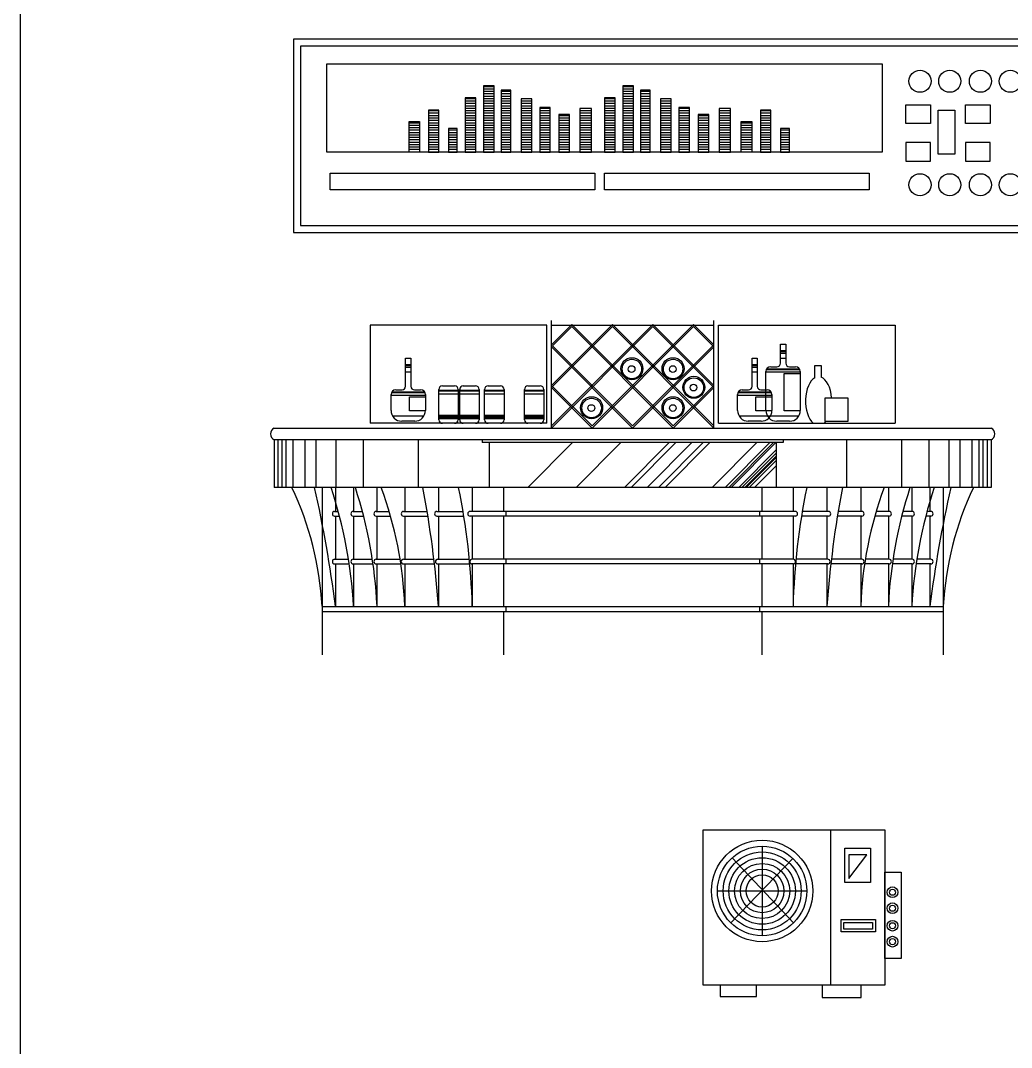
# Model space of a CAD drawing. Header units: millimetres. Extents: x 1474 to 2240, y 2278 to 2630.
# Drawn here: x 2222.581 to 2224.655, y 2605.426 to 2607.575 of the extents above; entities that cross this region are included whole.
import ezdxf

# ---------------------------------------------------------------- set-up
doc = ezdxf.new("R2010")
doc.units = ezdxf.units.MM
for name, color, linetype in [('Layer3', 44, 'Continuous'), ('XS', 1, 'Continuous'), ('XSX', 5, 'Continuous'), ('复线', 6, 'Continuous'), ('家', 40, 'Continuous'), ('尺寸', 5, 'Continuous'), ('辅助线', 1, 'Continuous')]:
    doc.layers.add(name, color=color, linetype=linetype)

# ---------------------------------------------------------------- blocks, each defined once
blk = doc.blocks.new('A$C60EF168D')
at = {"layer": '复线'}
for p, q in [((569.66, 118.74), (592.48, 118.74)), ((569.66, 101.64), (569.66, 118.74)), ((592.48, 118.74), (592.48, 101.64)), ((625.08, 118.74), (647.9, 118.74)), ((625.08, 101.64), (625.08, 118.74)), ((647.9, 118.74), (647.9, 101.64)), ((684.57, 118.74), (707.39, 118.74)), ((684.57, 101.64), (684.57, 118.74)), ((707.39, 118.74), (707.39, 101.64)), ((751.39, 118.74), (774.21, 118.74)), ((751.39, 101.64), (751.39, 118.74)), ((774.21, 118.74), (774.21, 101.64)), ((803.55, 118.74), (826.37, 118.74)), ((803.55, 101.64), (803.55, 118.74)), ((826.37, 118.74), (826.37, 101.64)), ((599.82, 113.85), (615.3, 113.85)), ((599.82, 73.13), (599.82, 113.85)), ((615.3, 113.85), (615.3, 73.13)), ((781.55, 113.85), (797.03, 113.85)), ((781.55, 73.13), (781.55, 113.85)), ((797.03, 113.85), (797.03, 73.13)), ((592.48, 101.64), (569.66, 101.64)), ((647.9, 101.64), (625.08, 101.64)), ((707.39, 101.64), (684.57, 101.64)), ((774.21, 101.64), (751.39, 101.64)), ((826.37, 101.64), (803.55, 101.64)), ((592.48, 83.72), (569.66, 83.72)), ((569.66, 83.72), (569.66, 66.61)), ((592.48, 66.61), (592.48, 83.72)), ((647.9, 83.72), (625.08, 83.72)), ((625.08, 83.72), (625.08, 66.61)), ((647.9, 66.61), (647.9, 83.72)), ((707.39, 83.72), (684.57, 83.72)), ((684.57, 83.72), (684.57, 66.61)), ((707.39, 66.61), (707.39, 83.72)), ((774.21, 83.72), (751.39, 83.72)), ((751.39, 83.72), (751.39, 66.61)), ((774.21, 66.61), (774.21, 83.72)), ((826.37, 83.72), (803.55, 83.72)), ((803.55, 83.72), (803.55, 66.61)), ((826.37, 66.61), (826.37, 83.72)), ((615.3, 73.13), (599.82, 73.13)), ((797.03, 73.13), (781.55, 73.13)), ((569.66, 66.61), (592.48, 66.61)), ((625.08, 66.61), (647.9, 66.61)), ((684.57, 66.61), (707.39, 66.61)), ((751.39, 66.61), (774.21, 66.61)), ((803.55, 66.61), (826.37, 66.61)), ((34.25, 55.21), (280.36, 55.21)), ((34.25, 39.73), (34.25, 55.21)), ((280.36, 55.21), (280.36, 39.73)), ((289.32, 55.21), (535.44, 55.21)), ((289.32, 39.73), (289.32, 55.21)), ((535.44, 55.21), (535.44, 39.73)), ((280.36, 39.73), (34.25, 39.73)), ((535.44, 39.73), (289.32, 39.73))]:
    blk.add_line(p, q, dxfattribs=at)
for centre in [(582.79, 140.85), (610.5, 140.85), (639.02, 140.85), (666.73, 140.85), (695.25, 140.85), (725.4, 140.85), (754.74, 140.85), (784.08, 140.85), (811.79, 140.85), (582.79, 44.51), (610.5, 44.51), (639.02, 44.51), (666.73, 44.51), (695.25, 44.51), (725.4, 44.51), (754.74, 44.51), (784.08, 44.51), (811.79, 44.51)]:
    blk.add_circle(centre, 10.28, dxfattribs=at)
at = {"layer": '尺寸'}
for p, q in [((850, 180), (0, 180)), ((0, 180), (0, 0)), ((843.5, 173.5), (6.5, 173.5)), ((6.5, 173.5), (6.5, 6.5)), ((843.5, 6.5), (843.5, 173.5)), ((850, 0), (850, 180)), ((30.99, 157.02), (547.66, 157.02)), ((30.99, 74.76), (30.99, 157.02)), ((547.66, 157.02), (547.66, 74.76)), ((186.64, 136.66), (176.86, 136.66)), ((176.86, 136.66), (176.86, 74.76)), ((186.64, 74.76), (186.64, 136.66)), ((316.22, 136.66), (306.44, 136.66)), ((306.44, 136.66), (306.44, 74.76)), ((316.22, 74.76), (316.22, 136.66)), ((169.53, 125.26), (159.75, 125.26)), ((159.75, 125.26), (159.75, 74.76)), ((169.53, 74.76), (169.53, 125.26)), ((202.12, 132.59), (193.16, 132.59)), ((193.16, 132.59), (193.16, 74.76)), ((202.12, 74.76), (202.12, 132.59)), ((221.68, 124.44), (211.9, 124.44)), ((211.9, 124.44), (211.9, 74.76)), ((221.68, 74.76), (221.68, 124.44)), ((299.1, 125.26), (289.32, 125.26)), ((289.32, 125.26), (289.32, 74.76)), ((299.1, 74.76), (299.1, 125.26)), ((331.7, 132.59), (322.74, 132.59)), ((322.74, 132.59), (322.74, 74.76)), ((331.7, 74.76), (331.7, 132.59)), ((351.26, 124.44), (341.48, 124.44)), ((341.48, 124.44), (341.48, 74.76)), ((351.26, 74.76), (351.26, 124.44)), ((238.8, 116.3), (229.02, 116.3)), ((229.02, 116.3), (229.02, 74.76)), ((238.8, 74.76), (238.8, 116.3)), ((277.1, 115.48), (266.5, 115.48)), ((266.5, 115.48), (266.5, 74.76)), ((277.1, 74.76), (277.1, 115.48)), ((368.37, 116.3), (358.59, 116.3)), ((358.59, 116.3), (358.59, 74.76)), ((368.37, 74.76), (368.37, 116.3)), ((406.67, 115.48), (396.08, 115.48)), ((396.08, 115.48), (396.08, 74.76)), ((406.67, 74.76), (406.67, 115.48)), ((135.3, 113.85), (125.52, 113.85)), ((125.52, 113.85), (125.52, 74.76)), ((135.3, 74.76), (135.3, 113.85)), ((256.72, 109.78), (246.95, 109.78)), ((246.95, 109.78), (246.95, 74.76)), ((256.72, 74.76), (256.72, 109.78)), ((386.3, 109.78), (376.52, 109.78)), ((376.52, 109.78), (376.52, 74.76)), ((386.3, 74.76), (386.3, 109.78)), ((444.16, 113.85), (434.38, 113.85)), ((434.38, 113.85), (434.38, 74.76)), ((444.16, 74.76), (444.16, 113.85)), ((107.59, 74.76), (107.59, 103.26)), ((107.59, 103.26), (117.37, 103.26)), ((117.37, 103.26), (117.37, 74.76)), ((152.41, 96.75), (144.26, 96.75)), ((144.26, 96.75), (144.26, 74.76)), ((152.41, 74.76), (152.41, 96.75)), ((416.45, 74.76), (416.45, 103.26)), ((416.45, 103.26), (426.23, 103.26)), ((426.23, 103.26), (426.23, 74.76)), ((461.28, 96.75), (453.13, 96.75)), ((453.13, 96.75), (453.13, 74.76)), ((461.28, 74.76), (461.28, 96.75)), ((547.66, 74.76), (30.99, 74.76)), ((117.37, 74.76), (107.59, 74.76)), ((125.52, 74.76), (135.3, 74.76)), ((144.26, 74.76), (152.41, 74.76)), ((159.75, 74.76), (169.53, 74.76)), ((176.86, 74.76), (186.64, 74.76)), ((193.16, 74.76), (202.12, 74.76)), ((211.9, 74.76), (221.68, 74.76)), ((229.02, 74.76), (238.8, 74.76)), ((246.95, 74.76), (256.72, 74.76)), ((266.5, 74.76), (277.1, 74.76)), ((289.32, 74.76), (299.1, 74.76)), ((306.44, 74.76), (316.22, 74.76)), ((322.74, 74.76), (331.7, 74.76)), ((341.48, 74.76), (351.26, 74.76)), ((358.59, 74.76), (368.37, 74.76)), ((376.52, 74.76), (386.3, 74.76)), ((396.08, 74.76), (406.67, 74.76)), ((426.23, 74.76), (416.45, 74.76)), ((434.38, 74.76), (444.16, 74.76)), ((453.13, 74.76), (461.28, 74.76)), ((0, 0), (850, 0)), ((6.5, 6.5), (843.5, 6.5))]:
    blk.add_line(p, q, dxfattribs=at)
at = {"layer": '辅助线'}
for p, q in [((176.86, 136.03), (186.64, 136.03)), ((176.86, 133.78), (186.64, 133.78)), ((306.44, 136.03), (316.22, 136.03)), ((306.44, 133.78), (316.22, 133.78)), ((159.75, 124.78), (169.53, 124.78)), ((176.86, 131.53), (186.64, 131.53)), ((176.86, 129.28), (186.64, 129.28)), ((176.86, 127.03), (186.64, 127.03)), ((176.86, 124.78), (186.64, 124.78)), ((193.16, 131.53), (202.12, 131.53)), ((193.16, 129.28), (202.12, 129.28)), ((193.16, 127.03), (202.12, 127.03)), ((193.16, 124.78), (202.12, 124.78)), ((289.32, 124.78), (299.1, 124.78)), ((306.44, 131.53), (316.22, 131.53)), ((306.44, 129.28), (316.22, 129.28)), ((306.44, 127.03), (316.22, 127.03)), ((306.44, 124.78), (316.22, 124.78)), ((322.74, 131.53), (331.7, 131.53)), ((322.74, 129.28), (331.7, 129.28)), ((322.74, 127.03), (331.7, 127.03)), ((322.74, 124.78), (331.7, 124.78)), ((159.75, 122.53), (169.53, 122.53)), ((159.75, 120.28), (169.53, 120.28)), ((159.75, 118.03), (169.53, 118.03)), ((159.75, 115.78), (169.53, 115.78)), ((176.86, 122.53), (186.64, 122.53)), ((176.86, 120.28), (186.64, 120.28)), ((176.86, 118.03), (186.64, 118.03)), ((176.86, 115.78), (186.64, 115.78)), ((193.16, 122.53), (202.12, 122.53)), ((193.16, 120.28), (202.12, 120.28)), ((193.16, 118.03), (202.12, 118.03)), ((193.16, 115.78), (202.12, 115.78)), ((211.9, 122.53), (221.68, 122.53)), ((211.9, 120.28), (221.68, 120.28)), ((211.9, 118.03), (221.68, 118.03)), ((211.9, 115.78), (221.68, 115.78)), ((229.02, 115.78), (238.8, 115.78)), ((289.32, 122.53), (299.1, 122.53)), ((289.32, 120.28), (299.1, 120.28)), ((289.32, 118.03), (299.1, 118.03)), ((289.32, 115.78), (299.1, 115.78)), ((306.44, 122.53), (316.22, 122.53)), ((306.44, 120.28), (316.22, 120.28)), ((306.44, 118.03), (316.22, 118.03)), ((306.44, 115.78), (316.22, 115.78)), ((322.74, 122.53), (331.7, 122.53)), ((322.74, 120.28), (331.7, 120.28)), ((322.74, 118.03), (331.7, 118.03)), ((322.74, 115.78), (331.7, 115.78)), ((341.48, 122.53), (351.26, 122.53)), ((341.48, 120.28), (351.26, 120.28)), ((341.48, 118.03), (351.26, 118.03)), ((341.48, 115.78), (351.26, 115.78)), ((358.59, 115.78), (368.37, 115.78)), ((125.52, 113.53), (135.3, 113.53)), ((125.52, 111.28), (135.3, 111.28)), ((125.52, 109.03), (135.3, 109.03)), ((125.52, 106.78), (135.3, 106.78)), ((159.75, 113.53), (169.53, 113.53)), ((159.75, 111.28), (169.53, 111.28)), ((159.75, 109.03), (169.53, 109.03)), ((159.75, 106.78), (169.53, 106.78)), ((176.86, 113.53), (186.64, 113.53)), ((176.86, 111.28), (186.64, 111.28)), ((176.86, 109.03), (186.64, 109.03)), ((176.86, 106.78), (186.64, 106.78)), ((193.16, 113.53), (202.12, 113.53)), ((193.16, 111.28), (202.12, 111.28)), ((193.16, 109.03), (202.12, 109.03)), ((193.16, 106.78), (202.12, 106.78)), ((211.9, 113.53), (221.68, 113.53)), ((211.9, 111.28), (221.68, 111.28)), ((211.9, 109.03), (221.68, 109.03)), ((211.9, 106.78), (221.68, 106.78)), ((229.02, 113.53), (238.8, 113.53)), ((229.02, 111.28), (238.8, 111.28)), ((229.02, 109.03), (238.8, 109.03)), ((229.02, 106.78), (238.8, 106.78)), ((246.95, 109.03), (256.72, 109.03)), ((246.95, 106.78), (256.72, 106.78)), ((266.5, 113.53), (277.1, 113.53)), ((266.5, 111.28), (277.1, 111.28)), ((266.5, 109.03), (277.1, 109.03)), ((266.5, 106.78), (277.1, 106.78)), ((289.32, 113.53), (299.1, 113.53)), ((289.32, 111.28), (299.1, 111.28)), ((289.32, 109.03), (299.1, 109.03)), ((289.32, 106.78), (299.1, 106.78)), ((306.44, 113.53), (316.22, 113.53)), ((306.44, 111.28), (316.22, 111.28)), ((306.44, 109.03), (316.22, 109.03)), ((306.44, 106.78), (316.22, 106.78)), ((322.74, 113.53), (331.7, 113.53)), ((322.74, 111.28), (331.7, 111.28)), ((322.74, 109.03), (331.7, 109.03)), ((322.74, 106.78), (331.7, 106.78)), ((341.48, 113.53), (351.26, 113.53)), ((341.48, 111.28), (351.26, 111.28)), ((341.48, 109.03), (351.26, 109.03)), ((341.48, 106.78), (351.26, 106.78)), ((358.59, 113.53), (368.37, 113.53)), ((358.59, 111.28), (368.37, 111.28)), ((358.59, 109.03), (368.37, 109.03)), ((358.59, 106.78), (368.37, 106.78)), ((376.52, 109.03), (386.3, 109.03)), ((376.52, 106.78), (386.3, 106.78)), ((396.08, 113.53), (406.67, 113.53)), ((396.08, 111.28), (406.67, 111.28)), ((396.08, 109.03), (406.67, 109.03)), ((396.08, 106.78), (406.67, 106.78)), ((434.38, 113.53), (444.16, 113.53)), ((434.38, 111.28), (444.16, 111.28)), ((434.38, 109.03), (444.16, 109.03)), ((434.38, 106.78), (444.16, 106.78)), ((107.59, 102.28), (117.37, 102.28)), ((107.59, 100.03), (117.37, 100.03)), ((107.59, 97.78), (117.37, 97.78)), ((107.59, 95.53), (117.37, 95.53)), ((125.52, 104.53), (135.3, 104.53)), ((125.52, 102.28), (135.3, 102.28)), ((125.52, 100.03), (135.3, 100.03)), ((125.52, 97.78), (135.3, 97.78)), ((125.52, 95.53), (135.3, 95.53)), ((144.26, 95.53), (152.41, 95.53)), ((159.75, 104.53), (169.53, 104.53)), ((159.75, 102.28), (169.53, 102.28)), ((159.75, 100.03), (169.53, 100.03)), ((159.75, 97.78), (169.53, 97.78)), ((159.75, 95.53), (169.53, 95.53)), ((176.86, 104.53), (186.64, 104.53)), ((176.86, 102.28), (186.64, 102.28)), ((176.86, 100.03), (186.64, 100.03)), ((176.86, 97.78), (186.64, 97.78)), ((176.86, 95.53), (186.64, 95.53)), ((193.16, 104.53), (202.12, 104.53)), ((193.16, 102.28), (202.12, 102.28)), ((193.16, 100.03), (202.12, 100.03)), ((193.16, 97.78), (202.12, 97.78)), ((193.16, 95.53), (202.12, 95.53)), ((211.9, 104.53), (221.68, 104.53)), ((211.9, 102.28), (221.68, 102.28)), ((211.9, 100.03), (221.68, 100.03)), ((211.9, 97.78), (221.68, 97.78)), ((211.9, 95.53), (221.68, 95.53)), ((229.02, 104.53), (238.8, 104.53)), ((229.02, 102.28), (238.8, 102.28)), ((229.02, 100.03), (238.8, 100.03)), ((229.02, 97.78), (238.8, 97.78)), ((229.02, 95.53), (238.8, 95.53)), ((246.95, 104.53), (256.72, 104.53)), ((246.95, 102.28), (256.72, 102.28)), ((246.95, 100.03), (256.72, 100.03)), ((246.95, 97.78), (256.72, 97.78)), ((246.95, 95.53), (256.72, 95.53)), ((266.5, 104.53), (277.1, 104.53)), ((266.5, 102.28), (277.1, 102.28)), ((266.5, 100.03), (277.1, 100.03)), ((266.5, 97.78), (277.1, 97.78)), ((266.5, 95.53), (277.1, 95.53)), ((289.32, 104.53), (299.1, 104.53)), ((289.32, 102.28), (299.1, 102.28)), ((289.32, 100.03), (299.1, 100.03)), ((289.32, 97.78), (299.1, 97.78)), ((289.32, 95.53), (299.1, 95.53)), ((306.44, 104.53), (316.22, 104.53)), ((306.44, 102.28), (316.22, 102.28)), ((306.44, 100.03), (316.22, 100.03)), ((306.44, 97.78), (316.22, 97.78)), ((306.44, 95.53), (316.22, 95.53)), ((322.74, 104.53), (331.7, 104.53)), ((322.74, 102.28), (331.7, 102.28)), ((322.74, 100.03), (331.7, 100.03)), ((322.74, 97.78), (331.7, 97.78)), ((322.74, 95.53), (331.7, 95.53)), ((341.48, 104.53), (351.26, 104.53)), ((341.48, 102.28), (351.26, 102.28)), ((341.48, 100.03), (351.26, 100.03)), ((341.48, 97.78), (351.26, 97.78)), ((341.48, 95.53), (351.26, 95.53)), ((358.59, 104.53), (368.37, 104.53)), ((358.59, 102.28), (368.37, 102.28)), ((358.59, 100.03), (368.37, 100.03)), ((358.59, 97.78), (368.37, 97.78)), ((358.59, 95.53), (368.37, 95.53)), ((376.52, 104.53), (386.3, 104.53)), ((376.52, 102.28), (386.3, 102.28)), ((376.52, 100.03), (386.3, 100.03)), ((376.52, 97.78), (386.3, 97.78)), ((376.52, 95.53), (386.3, 95.53)), ((396.08, 104.53), (406.67, 104.53)), ((396.08, 102.28), (406.67, 102.28)), ((396.08, 100.03), (406.67, 100.03)), ((396.08, 97.78), (406.67, 97.78)), ((396.08, 95.53), (406.67, 95.53)), ((416.45, 102.28), (426.23, 102.28)), ((416.45, 100.03), (426.23, 100.03)), ((416.45, 97.78), (426.23, 97.78)), ((416.45, 95.53), (426.23, 95.53)), ((434.38, 104.53), (444.16, 104.53)), ((434.38, 102.28), (444.16, 102.28)), ((434.38, 100.03), (444.16, 100.03)), ((434.38, 97.78), (444.16, 97.78)), ((434.38, 95.53), (444.16, 95.53)), ((453.13, 95.53), (461.28, 95.53)), ((107.59, 93.28), (117.37, 93.28)), ((107.59, 91.03), (117.37, 91.03)), ((107.59, 88.78), (117.37, 88.78)), ((107.59, 86.53), (117.37, 86.53)), ((125.52, 93.28), (135.3, 93.28)), ((125.52, 91.03), (135.3, 91.03)), ((125.52, 88.78), (135.3, 88.78)), ((125.52, 86.53), (135.3, 86.53)), ((144.26, 93.28), (152.41, 93.28)), ((144.26, 91.03), (152.41, 91.03)), ((144.26, 88.78), (152.41, 88.78)), ((144.26, 86.53), (152.41, 86.53)), ((159.75, 93.28), (169.53, 93.28)), ((159.75, 91.03), (169.53, 91.03)), ((159.75, 88.78), (169.53, 88.78)), ((159.75, 86.53), (169.53, 86.53)), ((176.86, 93.28), (186.64, 93.28)), ((176.86, 91.03), (186.64, 91.03)), ((176.86, 88.78), (186.64, 88.78)), ((176.86, 86.53), (186.64, 86.53)), ((193.16, 93.28), (202.12, 93.28)), ((193.16, 91.03), (202.12, 91.03)), ((193.16, 88.78), (202.12, 88.78)), ((193.16, 86.53), (202.12, 86.53)), ((211.9, 93.28), (221.68, 93.28)), ((211.9, 91.03), (221.68, 91.03)), ((211.9, 88.78), (221.68, 88.78)), ((211.9, 86.53), (221.68, 86.53)), ((229.02, 93.28), (238.8, 93.28)), ((229.02, 91.03), (238.8, 91.03)), ((229.02, 88.78), (238.8, 88.78)), ((229.02, 86.53), (238.8, 86.53)), ((246.95, 93.28), (256.72, 93.28)), ((246.95, 91.03), (256.72, 91.03)), ((246.95, 88.78), (256.72, 88.78)), ((246.95, 86.53), (256.72, 86.53)), ((266.5, 93.28), (277.1, 93.28)), ((266.5, 91.03), (277.1, 91.03)), ((266.5, 88.78), (277.1, 88.78)), ((266.5, 86.53), (277.1, 86.53)), ((289.32, 93.28), (299.1, 93.28)), ((289.32, 91.03), (299.1, 91.03)), ((289.32, 88.78), (299.1, 88.78)), ((289.32, 86.53), (299.1, 86.53)), ((306.44, 93.28), (316.22, 93.28)), ((306.44, 91.03), (316.22, 91.03)), ((306.44, 88.78), (316.22, 88.78)), ((306.44, 86.53), (316.22, 86.53)), ((322.74, 93.28), (331.7, 93.28)), ((322.74, 91.03), (331.7, 91.03)), ((322.74, 88.78), (331.7, 88.78)), ((322.74, 86.53), (331.7, 86.53)), ((341.48, 93.28), (351.26, 93.28)), ((341.48, 91.03), (351.26, 91.03)), ((341.48, 88.78), (351.26, 88.78)), ((341.48, 86.53), (351.26, 86.53)), ((358.59, 93.28), (368.37, 93.28)), ((358.59, 91.03), (368.37, 91.03)), ((358.59, 88.78), (368.37, 88.78)), ((358.59, 86.53), (368.37, 86.53)), ((376.52, 93.28), (386.3, 93.28)), ((376.52, 91.03), (386.3, 91.03)), ((376.52, 88.78), (386.3, 88.78)), ((376.52, 86.53), (386.3, 86.53)), ((396.08, 93.28), (406.67, 93.28)), ((396.08, 91.03), (406.67, 91.03)), ((396.08, 88.78), (406.67, 88.78)), ((396.08, 86.53), (406.67, 86.53)), ((416.45, 93.28), (426.23, 93.28)), ((416.45, 91.03), (426.23, 91.03)), ((416.45, 88.78), (426.23, 88.78)), ((416.45, 86.53), (426.23, 86.53)), ((434.38, 93.28), (444.16, 93.28)), ((434.38, 91.03), (444.16, 91.03)), ((434.38, 88.78), (444.16, 88.78)), ((434.38, 86.53), (444.16, 86.53)), ((453.13, 93.28), (461.28, 93.28)), ((453.13, 91.03), (461.28, 91.03)), ((453.13, 88.78), (461.28, 88.78)), ((453.13, 86.53), (461.28, 86.53)), ((107.59, 84.28), (117.37, 84.28)), ((107.59, 82.03), (117.37, 82.03)), ((107.59, 79.78), (117.37, 79.78)), ((107.59, 77.53), (117.37, 77.53)), ((125.52, 84.28), (135.3, 84.28)), ((125.52, 82.03), (135.3, 82.03)), ((125.52, 79.78), (135.3, 79.78)), ((125.52, 77.53), (135.3, 77.53)), ((144.26, 84.28), (152.41, 84.28)), ((144.26, 82.03), (152.41, 82.03)), ((144.26, 79.78), (152.41, 79.78)), ((144.26, 77.53), (152.41, 77.53)), ((159.75, 84.28), (169.53, 84.28)), ((159.75, 82.03), (169.53, 82.03)), ((159.75, 79.78), (169.53, 79.78)), ((159.75, 77.53), (169.53, 77.53)), ((176.86, 84.28), (186.64, 84.28)), ((176.86, 82.03), (186.64, 82.03)), ((176.86, 79.78), (186.64, 79.78)), ((176.86, 77.53), (186.64, 77.53)), ((193.16, 84.28), (202.12, 84.28)), ((193.16, 82.03), (202.12, 82.03)), ((193.16, 79.78), (202.12, 79.78)), ((193.16, 77.53), (202.12, 77.53)), ((211.9, 84.28), (221.68, 84.28)), ((211.9, 82.03), (221.68, 82.03)), ((211.9, 79.78), (221.68, 79.78)), ((211.9, 77.53), (221.68, 77.53)), ((229.02, 84.28), (238.8, 84.28)), ((229.02, 82.03), (238.8, 82.03)), ((229.02, 79.78), (238.8, 79.78)), ((229.02, 77.53), (238.8, 77.53)), ((246.95, 84.28), (256.72, 84.28)), ((246.95, 82.03), (256.72, 82.03)), ((246.95, 79.78), (256.72, 79.78)), ((246.95, 77.53), (256.72, 77.53)), ((266.5, 84.28), (277.1, 84.28)), ((266.5, 82.03), (277.1, 82.03)), ((266.5, 79.78), (277.1, 79.78)), ((266.5, 77.53), (277.1, 77.53)), ((289.32, 84.28), (299.1, 84.28)), ((289.32, 82.03), (299.1, 82.03)), ((289.32, 79.78), (299.1, 79.78)), ((289.32, 77.53), (299.1, 77.53)), ((306.44, 84.28), (316.22, 84.28)), ((306.44, 82.03), (316.22, 82.03)), ((306.44, 79.78), (316.22, 79.78)), ((306.44, 77.53), (316.22, 77.53)), ((322.74, 84.28), (331.7, 84.28)), ((322.74, 82.03), (331.7, 82.03)), ((322.74, 79.78), (331.7, 79.78)), ((322.74, 77.53), (331.7, 77.53)), ((341.48, 84.28), (351.26, 84.28)), ((341.48, 82.03), (351.26, 82.03)), ((341.48, 79.78), (351.26, 79.78)), ((341.48, 77.53), (351.26, 77.53)), ((358.59, 84.28), (368.37, 84.28)), ((358.59, 82.03), (368.37, 82.03)), ((358.59, 79.78), (368.37, 79.78)), ((358.59, 77.53), (368.37, 77.53)), ((376.52, 84.28), (386.3, 84.28)), ((376.52, 82.03), (386.3, 82.03)), ((376.52, 79.78), (386.3, 79.78)), ((376.52, 77.53), (386.3, 77.53)), ((396.08, 84.28), (406.67, 84.28)), ((396.08, 82.03), (406.67, 82.03)), ((396.08, 79.78), (406.67, 79.78)), ((396.08, 77.53), (406.67, 77.53)), ((416.45, 84.28), (426.23, 84.28)), ((416.45, 82.03), (426.23, 82.03)), ((416.45, 79.78), (426.23, 79.78)), ((416.45, 77.53), (426.23, 77.53)), ((434.38, 84.28), (444.16, 84.28)), ((434.38, 82.03), (444.16, 82.03)), ((434.38, 79.78), (444.16, 79.78)), ((434.38, 77.53), (444.16, 77.53)), ((453.13, 84.28), (461.28, 84.28)), ((453.13, 82.03), (461.28, 82.03)), ((453.13, 79.78), (461.28, 79.78)), ((453.13, 77.53), (461.28, 77.53)), ((107.59, 75.28), (117.37, 75.28)), ((125.52, 75.28), (135.3, 75.28)), ((144.26, 75.28), (152.41, 75.28)), ((159.75, 75.28), (169.53, 75.28)), ((176.86, 75.28), (186.64, 75.28)), ((193.16, 75.28), (202.12, 75.28)), ((211.9, 75.28), (221.68, 75.28)), ((229.02, 75.28), (238.8, 75.28)), ((246.95, 75.28), (256.72, 75.28)), ((266.5, 75.28), (277.1, 75.28)), ((289.32, 75.28), (299.1, 75.28)), ((306.44, 75.28), (316.22, 75.28)), ((322.74, 75.28), (331.7, 75.28)), ((341.48, 75.28), (351.26, 75.28)), ((358.59, 75.28), (368.37, 75.28)), ((376.52, 75.28), (386.3, 75.28)), ((396.08, 75.28), (406.67, 75.28)), ((416.45, 75.28), (426.23, 75.28)), ((434.38, 75.28), (444.16, 75.28)), ((453.13, 75.28), (461.28, 75.28))]:
    blk.add_line(p, q, dxfattribs=at)

msp = doc.modelspace()

# ---------------------------------------------------------------- linework, layer by layer
msp.add_lwpolyline([(2222.5811, 2616.4813), (2239.7813, 2616.4813), (2239.7813, 2601.8434), (2222.5811, 2601.8434)], close=True)
at = {"layer": 'Layer3'}
for p, q in [((2224.6122, 2606.6979), (2223.1122, 2606.6979)), ((2223.5472, 2606.6979), (2223.5472, 2606.6919)), ((2224.1772, 2606.6919), (2223.5472, 2606.6919)), ((2224.1772, 2606.6979), (2224.1772, 2606.6919)), ((2223.2122, 2606.5979), (2223.2122, 2606.3495)), ((2223.2402, 2606.5979), (2223.2402, 2606.5479)), ((2223.2781, 2606.5979), (2223.2781, 2606.5479)), ((2223.3271, 2606.5979), (2223.3271, 2606.5479)), ((2223.3851, 2606.5979), (2223.3851, 2606.5479)), ((2223.4556, 2606.5979), (2223.4556, 2606.5479)), ((2223.5265, 2606.5979), (2223.5265, 2606.5479)), ((2224.1979, 2606.5979), (2224.1979, 2606.5479)), ((2224.2689, 2606.5979), (2224.2689, 2606.5479)), ((2224.3394, 2606.5979), (2224.3394, 2606.5479)), ((2224.3974, 2606.5979), (2224.3974, 2606.5479)), ((2224.4463, 2606.5979), (2224.4463, 2606.5479)), ((2224.4843, 2606.5979), (2224.4843, 2606.5479)), ((2224.5122, 2606.5979), (2224.5122, 2606.3495)), ((2223.2402, 2606.5379), (2223.2402, 2606.4479)), ((2223.2781, 2606.5379), (2223.2781, 2606.4479)), ((2223.3271, 2606.5379), (2223.3271, 2606.4479)), ((2223.3851, 2606.5379), (2223.3851, 2606.4479)), ((2223.4556, 2606.5379), (2223.4556, 2606.4479)), ((2223.5265, 2606.5379), (2223.5265, 2606.4479)), ((2224.1979, 2606.5379), (2224.1979, 2606.4479)), ((2224.2689, 2606.5379), (2224.2689, 2606.4479)), ((2224.3394, 2606.5379), (2224.3394, 2606.4479)), ((2224.3974, 2606.5379), (2224.3974, 2606.4479)), ((2224.4463, 2606.5379), (2224.4463, 2606.4479)), ((2224.4843, 2606.5379), (2224.4843, 2606.4479)), ((2223.2402, 2606.4379), (2223.2402, 2606.3495)), ((2223.2781, 2606.4379), (2223.2781, 2606.3495)), ((2223.3271, 2606.4379), (2223.3271, 2606.3495)), ((2223.3851, 2606.4379), (2223.3851, 2606.3495)), ((2223.4556, 2606.4379), (2223.4556, 2606.3495)), ((2223.5265, 2606.4379), (2223.5265, 2606.3495)), ((2224.1979, 2606.4379), (2224.1979, 2606.3495)), ((2224.2689, 2606.4379), (2224.2689, 2606.3495)), ((2224.3394, 2606.4379), (2224.3394, 2606.3495)), ((2224.3974, 2606.4379), (2224.3974, 2606.3495)), ((2224.4463, 2606.4379), (2224.4463, 2606.3495)), ((2224.4843, 2606.4379), (2224.4843, 2606.3495))]:
    msp.add_line(p, q, dxfattribs=at)
for centre, radius, start, end in [((2222.5453, 2606.312), 0.668, 3.2148, 25.3399), ((2220.5654, 2606.0074), 2.6966, 7.2884, 12.6495), ((2222.3134, 2606.295), 0.9663, 3.2294, 18.266), ((2222.3818, 2606.3055), 0.9464, 2.6643, 17.9978), ((2222.5935, 2606.3214), 0.7921, 2.0339, 20.4329), ((2221.3206, 2606.1981), 2.1403, 4.0559, 10.7658), ((2222.1, 2606.3113), 1.427, 1.533, 11.5857), ((2225.6244, 2606.3113), 1.427, 168.4143, 178.467), ((2226.4038, 2606.1981), 2.1403, 169.2342, 175.9441), ((2225.131, 2606.3214), 0.7921, 159.5671, 177.9661), ((2225.3427, 2606.3055), 0.9464, 162.0022, 177.3357), ((2225.411, 2606.295), 0.9663, 161.734, 176.7706), ((2227.1591, 2606.0074), 2.6966, 167.3505, 172.7116), ((2225.1791, 2606.312), 0.668, 154.6601, 176.7852)]:
    msp.add_arc(centre, radius, start, end, dxfattribs=at)
at = {"layer": 'XS'}
for p, q in [((2223.1122, 2606.6979), (2223.1122, 2606.5979)), ((2223.5622, 2606.6919), (2223.5622, 2606.5979)), ((2224.1622, 2606.6919), (2224.1622, 2606.5979)), ((2224.6122, 2606.6979), (2224.6122, 2606.5979)), ((2224.6122, 2606.5979), (2223.1122, 2606.5979)), ((2223.2122, 2606.5979), (2223.2122, 2606.2479)), ((2223.5917, 2606.5979), (2223.5917, 2606.5479)), ((2224.1327, 2606.5979), (2224.1327, 2606.5479)), ((2224.5122, 2606.5979), (2224.5122, 2606.2479)), ((2223.5917, 2606.5379), (2223.5917, 2606.4479)), ((2224.1327, 2606.5379), (2224.1327, 2606.4479)), ((2223.5917, 2606.4379), (2223.5917, 2606.3479)), ((2224.1327, 2606.4379), (2224.1327, 2606.3479)), ((2223.5917, 2606.3379), (2223.5917, 2606.2479)), ((2224.1327, 2606.3379), (2224.1327, 2606.2479))]:
    msp.add_line(p, q, dxfattribs=at)
at = {"layer": 'XS', "linetype": 'Continuous', "ltscale": 100}
for centre, start, end in [((2223.1175, 2606.7102), 114.9276, 246.742), ((2224.6069, 2606.7102), 293.258, 65.0724)]:
    msp.add_arc(centre, 0.0134, start, end, dxfattribs=at)
at = {"layer": 'XSX'}
for p, q in [((2223.6925, 2606.7224), (2223.6925, 2606.9474)), ((2224.0319, 2606.7224), (2224.0319, 2606.9474)), ((2223.3131, 2606.9374), (2223.3131, 2606.7324)), ((2223.6825, 2606.9374), (2223.3131, 2606.9374)), ((2223.6825, 2606.7324), (2223.6825, 2606.9374)), ((2223.6925, 2606.7266), (2223.9047, 2606.9387)), ((2223.6925, 2606.8115), (2223.8198, 2606.9387)), ((2223.6925, 2606.8963), (2223.7349, 2606.9387)), ((2223.6925, 2606.9374), (2224.0319, 2606.9374)), ((2223.6925, 2606.7224), (2223.9047, 2606.9345)), ((2223.6925, 2606.8072), (2223.8198, 2606.9345)), ((2223.6946, 2606.8942), (2223.7349, 2606.9345)), ((2223.9471, 2606.7266), (2223.7349, 2606.9387)), ((2223.9471, 2606.7224), (2223.7349, 2606.9345)), ((2223.7774, 2606.7266), (2223.9895, 2606.9387)), ((2223.7774, 2606.7224), (2223.9895, 2606.9345)), ((2224.0319, 2606.7266), (2223.8198, 2606.9387)), ((2224.0319, 2606.7224), (2223.8198, 2606.9345)), ((2224.0319, 2606.8115), (2223.9047, 2606.9387)), ((2224.0298, 2606.8093), (2223.9047, 2606.9345)), ((2224.0319, 2606.8963), (2223.9895, 2606.9387)), ((2224.0298, 2606.8942), (2223.9895, 2606.9345)), ((2224.0419, 2606.7324), (2224.0419, 2606.9374)), ((2224.0419, 2606.9374), (2224.4114, 2606.9374)), ((2224.4114, 2606.9374), (2224.4114, 2606.7324)), ((2223.8622, 2606.7224), (2223.6925, 2606.8921)), ((2223.8622, 2606.7266), (2223.6946, 2606.8942)), ((2223.8622, 2606.7266), (2224.0298, 2606.8942)), ((2223.8622, 2606.7224), (2224.0319, 2606.8921)), ((2224.1715, 2606.8975), (2224.1826, 2606.8975)), ((2224.1715, 2606.8581), (2224.1715, 2606.8975)), ((2224.1715, 2606.8845), (2224.1826, 2606.8845)), ((2224.1715, 2606.8824), (2224.1826, 2606.8824)), ((2224.1826, 2606.8975), (2224.1826, 2606.8581)), ((2223.387, 2606.8685), (2223.3981, 2606.8685)), ((2223.387, 2606.8097), (2223.387, 2606.8685)), ((2223.3981, 2606.8685), (2223.3981, 2606.8097)), ((2224.1121, 2606.8685), (2224.1231, 2606.8685)), ((2224.1121, 2606.8097), (2224.1121, 2606.8685)), ((2224.1231, 2606.8685), (2224.1231, 2606.8097)), ((2224.1715, 2606.879), (2224.1826, 2606.879)), ((2224.1715, 2606.8686), (2224.1826, 2606.8686)), ((2223.387, 2606.8555), (2223.3981, 2606.8555)), ((2223.387, 2606.8534), (2223.3981, 2606.8534)), ((2223.387, 2606.85), (2223.3981, 2606.85)), ((2223.387, 2606.8396), (2223.3981, 2606.8396)), ((2224.1121, 2606.8555), (2224.1231, 2606.8555)), ((2224.1121, 2606.8534), (2224.1231, 2606.8534)), ((2224.1121, 2606.85), (2224.1231, 2606.85)), ((2224.1121, 2606.8396), (2224.1231, 2606.8396)), ((2224.1411, 2606.7591), (2224.1411, 2606.8406)), ((2224.1411, 2606.8396), (2224.213, 2606.8396)), ((2224.1421, 2606.8448), (2224.2121, 2606.8448)), ((2224.1429, 2606.8462), (2224.2113, 2606.8462)), ((2224.1511, 2606.8506), (2224.164, 2606.8506)), ((2224.1901, 2606.8506), (2224.203, 2606.8506)), ((2224.213, 2606.8406), (2224.213, 2606.7591)), ((2224.2435, 2606.8533), (2224.2566, 2606.8533)), ((2224.2435, 2606.8276), (2224.2435, 2606.8533)), ((2224.2566, 2606.8533), (2224.2566, 2606.8289)), ((2224.1795, 2606.8363), (2224.213, 2606.8363)), ((2224.1795, 2606.7581), (2224.1795, 2606.8363)), ((2223.3576, 2606.7965), (2223.4276, 2606.7965)), ((2223.3584, 2606.7979), (2223.4267, 2606.7979)), ((2223.3666, 2606.8022), (2223.3795, 2606.8022)), ((2223.4056, 2606.8022), (2223.4185, 2606.8022)), ((2223.4564, 2606.7397), (2223.4564, 2606.803)), ((2223.4564, 2606.8017), (2223.4971, 2606.8017)), ((2223.4564, 2606.7999), (2223.4971, 2606.7999)), ((2223.4639, 2606.8105), (2223.4896, 2606.8105)), ((2223.4971, 2606.803), (2223.4971, 2606.7397)), ((2223.5002, 2606.7397), (2223.5002, 2606.803)), ((2223.5002, 2606.8017), (2223.541, 2606.8017)), ((2223.5002, 2606.7999), (2223.541, 2606.7999)), ((2223.5077, 2606.8105), (2223.5335, 2606.8105)), ((2223.541, 2606.803), (2223.541, 2606.7397)), ((2223.5522, 2606.7397), (2223.5522, 2606.803)), ((2223.5522, 2606.8017), (2223.593, 2606.8017)), ((2223.5522, 2606.7999), (2223.593, 2606.7999)), ((2223.5597, 2606.8105), (2223.5855, 2606.8105)), ((2223.593, 2606.803), (2223.593, 2606.7397)), ((2223.6356, 2606.7397), (2223.6356, 2606.803)), ((2223.6356, 2606.8017), (2223.6763, 2606.8017)), ((2223.6356, 2606.7999), (2223.6763, 2606.7999)), ((2223.6431, 2606.8105), (2223.6688, 2606.8105)), ((2223.6763, 2606.803), (2223.6763, 2606.7397)), ((2223.7774, 2606.7224), (2223.6925, 2606.8072)), ((2223.7774, 2606.7266), (2223.6946, 2606.8093)), ((2223.9471, 2606.7266), (2224.0298, 2606.8093)), ((2223.9471, 2606.7224), (2224.0319, 2606.8072)), ((2224.0826, 2606.7965), (2224.1526, 2606.7965)), ((2224.0834, 2606.7979), (2224.1518, 2606.7979)), ((2224.0917, 2606.8022), (2224.1046, 2606.8022)), ((2224.1306, 2606.8022), (2224.1436, 2606.8022)), ((2223.3566, 2606.7591), (2223.3566, 2606.7922)), ((2223.3566, 2606.7913), (2223.4285, 2606.7913)), ((2223.395, 2606.7879), (2223.4285, 2606.7879)), ((2223.395, 2606.7581), (2223.395, 2606.7879)), ((2223.4285, 2606.7922), (2223.4285, 2606.7591)), ((2223.4564, 2606.7942), (2223.4971, 2606.7942)), ((2223.5002, 2606.7942), (2223.541, 2606.7942)), ((2223.5522, 2606.7942), (2223.593, 2606.7942)), ((2223.6356, 2606.7942), (2223.6763, 2606.7942)), ((2224.0817, 2606.7591), (2224.0817, 2606.7922)), ((2224.0817, 2606.7913), (2224.1536, 2606.7913)), ((2224.1201, 2606.7879), (2224.1536, 2606.7879)), ((2224.1201, 2606.7581), (2224.1201, 2606.7879)), ((2224.1536, 2606.7922), (2224.1536, 2606.7591)), ((2224.2654, 2606.736), (2224.2654, 2606.7852)), ((2224.2654, 2606.7852), (2224.3127, 2606.7852)), ((2224.3127, 2606.7852), (2224.3127, 2606.736)), ((2223.4285, 2606.7581), (2223.395, 2606.7581)), ((2224.1535, 2606.7581), (2224.1201, 2606.7581)), ((2224.213, 2606.7581), (2224.1795, 2606.7581)), ((2223.6825, 2606.7324), (2223.3131, 2606.7324)), ((2223.425, 2606.747), (2223.3601, 2606.747)), ((2223.406, 2606.7366), (2223.3791, 2606.7366)), ((2223.4564, 2606.7491), (2223.4971, 2606.7491)), ((2223.4564, 2606.7473), (2223.4971, 2606.7473)), ((2223.4564, 2606.7441), (2223.4971, 2606.7441)), ((2223.4564, 2606.7423), (2223.4971, 2606.7423)), ((2223.4896, 2606.7322), (2223.4639, 2606.7322)), ((2223.5002, 2606.7491), (2223.541, 2606.7491)), ((2223.5002, 2606.7473), (2223.541, 2606.7473)), ((2223.5002, 2606.7441), (2223.541, 2606.7441)), ((2223.5002, 2606.7423), (2223.541, 2606.7423)), ((2223.5335, 2606.7322), (2223.5077, 2606.7322)), ((2223.5522, 2606.7491), (2223.593, 2606.7491)), ((2223.5522, 2606.7473), (2223.593, 2606.7473)), ((2223.5522, 2606.7441), (2223.593, 2606.7441)), ((2223.5522, 2606.7423), (2223.593, 2606.7423)), ((2223.5855, 2606.7322), (2223.5597, 2606.7322)), ((2223.6356, 2606.7491), (2223.6763, 2606.7491)), ((2223.6356, 2606.7473), (2223.6763, 2606.7473)), ((2223.6356, 2606.7441), (2223.6763, 2606.7441)), ((2223.6356, 2606.7423), (2223.6763, 2606.7423)), ((2223.6688, 2606.7322), (2223.6431, 2606.7322)), ((2224.0419, 2606.7324), (2224.4114, 2606.7324)), ((2224.2095, 2606.747), (2224.0852, 2606.747)), ((2224.1311, 2606.7366), (2224.1042, 2606.7366)), ((2224.1905, 2606.7366), (2224.1636, 2606.7366)), ((2224.3127, 2606.736), (2224.2654, 2606.736)), ((2223.1119, 2606.7224), (2224.6126, 2606.7224)), ((2223.12, 2606.5979), (2223.12, 2606.6979)), ((2223.1284, 2606.5979), (2223.1284, 2606.6979)), ((2223.1368, 2606.5979), (2223.1368, 2606.6979)), ((2223.1515, 2606.5979), (2223.1515, 2606.6979)), ((2223.1767, 2606.5979), (2223.1767, 2606.6979)), ((2223.1999, 2606.5979), (2223.1999, 2606.6979)), ((2223.2419, 2606.5979), (2223.2419, 2606.6979)), ((2223.2986, 2606.5979), (2223.2986, 2606.6979)), ((2223.4143, 2606.5979), (2223.4143, 2606.6979)), ((2223.6427, 2606.5979), (2223.7362, 2606.6919)), ((2223.7441, 2606.5979), (2223.8375, 2606.6919)), ((2223.8451, 2606.5979), (2223.9386, 2606.6919)), ((2223.8593, 2606.5979), (2223.9528, 2606.6919)), ((2223.8925, 2606.5979), (2223.986, 2606.6919)), ((2223.8926, 2606.5979), (2223.986, 2606.6919)), ((2223.9163, 2606.5979), (2224.0098, 2606.6919)), ((2223.9305, 2606.5979), (2224.024, 2606.6919)), ((2224.0288, 2606.5979), (2224.1223, 2606.6919)), ((2224.0557, 2606.5979), (2224.1492, 2606.6919)), ((2224.0636, 2606.5979), (2224.1571, 2606.6919)), ((2224.0684, 2606.5979), (2224.1618, 2606.6919)), ((2224.3102, 2606.5979), (2224.3102, 2606.6979)), ((2224.4258, 2606.5979), (2224.4258, 2606.6979)), ((2224.4826, 2606.5979), (2224.4826, 2606.6979)), ((2224.5246, 2606.5979), (2224.5246, 2606.6979)), ((2224.5477, 2606.5979), (2224.5477, 2606.6979)), ((2224.5729, 2606.5979), (2224.5729, 2606.6979)), ((2224.5877, 2606.5979), (2224.5877, 2606.6979)), ((2224.5961, 2606.5979), (2224.5961, 2606.6979)), ((2224.6045, 2606.5979), (2224.6045, 2606.6979)), ((2224.0842, 2606.5979), (2224.1622, 2606.6764)), ((2224.0905, 2606.5979), (2224.1622, 2606.67)), ((2224.0968, 2606.5979), (2224.1622, 2606.6637)), ((2224.1, 2606.5979), (2224.1622, 2606.6605)), ((2224.1063, 2606.5979), (2224.1622, 2606.6542)), ((2224.1173, 2606.5979), (2224.1622, 2606.6431)), ((2223.2384, 2606.5479), (2223.2445, 2606.5479)), ((2223.2384, 2606.5379), (2223.247, 2606.5379)), ((2223.2771, 2606.5479), (2223.2961, 2606.5479)), ((2223.2771, 2606.5379), (2223.2986, 2606.5379)), ((2223.3254, 2606.5479), (2223.3523, 2606.5479)), ((2223.3254, 2606.5379), (2223.3551, 2606.5379)), ((2223.3827, 2606.5479), (2223.4313, 2606.5479)), ((2223.3827, 2606.5379), (2223.4327, 2606.5379)), ((2223.4524, 2606.5479), (2223.5064, 2606.5479)), ((2223.4524, 2606.5379), (2223.5079, 2606.5379)), ((2224.2027, 2606.5479), (2223.5218, 2606.5479)), ((2224.2027, 2606.5379), (2223.5218, 2606.5379)), ((2223.5967, 2606.5479), (2223.5967, 2606.5379)), ((2224.1277, 2606.5479), (2224.1277, 2606.5379)), ((2224.272, 2606.5379), (2224.2165, 2606.5379)), ((2224.272, 2606.5479), (2224.2181, 2606.5479)), ((2224.3418, 2606.5379), (2224.2917, 2606.5379)), ((2224.3418, 2606.5479), (2224.2932, 2606.5479)), ((2224.3991, 2606.5379), (2224.3693, 2606.5379)), ((2224.3991, 2606.5479), (2224.3722, 2606.5479)), ((2224.4473, 2606.5379), (2224.4258, 2606.5379)), ((2224.4473, 2606.5479), (2224.4283, 2606.5479)), ((2224.4861, 2606.5379), (2224.4775, 2606.5379)), ((2224.4861, 2606.5479), (2224.4799, 2606.5479)), ((2223.2384, 2606.4479), (2223.2675, 2606.4479)), ((2223.2384, 2606.4379), (2223.269, 2606.4379)), ((2223.2771, 2606.4479), (2223.3173, 2606.4479)), ((2223.2771, 2606.4379), (2223.3188, 2606.4379)), ((2223.3254, 2606.4479), (2223.3754, 2606.4479)), ((2223.3254, 2606.4379), (2223.377, 2606.4379)), ((2223.3827, 2606.4479), (2223.4463, 2606.4479)), ((2223.3827, 2606.4379), (2223.4474, 2606.4379)), ((2223.4539, 2606.4479), (2223.5205, 2606.4479)), ((2223.4539, 2606.4379), (2223.5214, 2606.4379)), ((2224.1985, 2606.4379), (2223.5259, 2606.4379)), ((2224.1985, 2606.4479), (2223.5265, 2606.4479)), ((2223.5967, 2606.4479), (2223.5967, 2606.4379)), ((2224.1277, 2606.4479), (2224.1277, 2606.4379)), ((2224.2705, 2606.4379), (2224.203, 2606.4379)), ((2224.2705, 2606.4479), (2224.204, 2606.4479)), ((2224.3418, 2606.4379), (2224.277, 2606.4379)), ((2224.3418, 2606.4479), (2224.2782, 2606.4479)), ((2224.3991, 2606.4379), (2224.3475, 2606.4379)), ((2224.3991, 2606.4479), (2224.3491, 2606.4479)), ((2224.4473, 2606.4379), (2224.4056, 2606.4379)), ((2224.4473, 2606.4479), (2224.4071, 2606.4479)), ((2224.4861, 2606.4379), (2224.4554, 2606.4379)), ((2224.4861, 2606.4479), (2224.457, 2606.4479)), ((2224.5122, 2606.3479), (2223.2122, 2606.3479)), ((2223.5967, 2606.3479), (2223.5967, 2606.3379)), ((2224.1277, 2606.3479), (2224.1277, 2606.3379)), ((2224.5122, 2606.3379), (2223.2122, 2606.3379))]:
    msp.add_line(p, q, dxfattribs=at)
for centre, radius in [((2223.8606, 2606.8465), 0.023), ((2223.8606, 2606.8458), 0.0204), ((2223.9468, 2606.8465), 0.023), ((2223.9468, 2606.8458), 0.0204), ((2223.86, 2606.8458), 0.00702), ((2223.9462, 2606.8458), 0.00702), ((2223.9902, 2606.8076), 0.023), ((2223.9902, 2606.8069), 0.0204), ((2223.9896, 2606.8069), 0.00702), ((2223.7763, 2606.7648), 0.023), ((2223.7763, 2606.7642), 0.0204), ((2223.9468, 2606.7648), 0.023), ((2223.9468, 2606.7642), 0.0204), ((2223.7757, 2606.7642), 0.00702), ((2223.9462, 2606.7642), 0.00702)]:
    msp.add_circle(centre, radius, dxfattribs=at)
for centre, radius, start, end in [((2224.1511, 2606.8406), 0.01, 90, 180), ((2224.164, 2606.8581), 0.0075, 270, 0), ((2224.1901, 2606.8581), 0.0075, 180, 270), ((2224.203, 2606.8406), 0.01, 0, 90), ((2223.3666, 2606.7922), 0.01, 90, 180), ((2223.3795, 2606.8097), 0.0075, 270, 0), ((2223.4056, 2606.8097), 0.0075, 180, 270), ((2223.4185, 2606.7922), 0.01, 0, 90), ((2223.4639, 2606.803), 0.0075, 90, 180), ((2223.4896, 2606.803), 0.0075, 0, 90), ((2223.5077, 2606.803), 0.0075, 90, 180), ((2223.5335, 2606.803), 0.0075, 0, 90), ((2223.5597, 2606.803), 0.0075, 90, 180), ((2223.5855, 2606.803), 0.0075, 0, 90), ((2223.6431, 2606.803), 0.0075, 90, 180), ((2223.6688, 2606.803), 0.0075, 0, 90), ((2224.0917, 2606.7922), 0.01, 90, 180), ((2224.1046, 2606.8097), 0.0075, 270, 0), ((2224.1306, 2606.8097), 0.0075, 180, 270), ((2224.1436, 2606.7922), 0.01, 0, 90), ((2223.3791, 2606.7591), 0.0225, 180, 270), ((2223.406, 2606.7591), 0.0225, 270, 0), ((2224.1042, 2606.7591), 0.0225, 180, 270), ((2224.1311, 2606.7591), 0.0225, 270, 0), ((2224.1636, 2606.7591), 0.0225, 180, 270), ((2224.1905, 2606.7591), 0.0225, 270, 0), ((2223.4639, 2606.7397), 0.0075, 180, 270), ((2223.4896, 2606.7397), 0.0075, 270, 0), ((2223.5077, 2606.7397), 0.0075, 180, 270), ((2223.5335, 2606.7397), 0.0075, 270, 0), ((2223.5597, 2606.7397), 0.0075, 180, 270), ((2223.5855, 2606.7397), 0.0075, 270, 0), ((2223.6431, 2606.7397), 0.0075, 180, 270), ((2223.6688, 2606.7397), 0.0075, 270, 0), ((2223.2387, 2606.5429), 0.00501, 93.5872, 266.4128), ((2223.2775, 2606.5429), 0.00501, 93.5872, 266.4128), ((2223.3257, 2606.5429), 0.00501, 93.5872, 266.4128), ((2223.383, 2606.5429), 0.00501, 93.5872, 266.4128), ((2223.4528, 2606.5429), 0.00501, 93.5872, 266.4128), ((2223.5221, 2606.5429), 0.00501, 93.5872, 266.4128), ((2224.2023, 2606.5429), 0.00501, 273.5872, 86.4128), ((2224.2717, 2606.5429), 0.00501, 273.5872, 86.4128), ((2224.3415, 2606.5429), 0.00501, 273.5872, 86.4128), ((2224.3988, 2606.5429), 0.00501, 273.5872, 86.4128), ((2224.447, 2606.5429), 0.00501, 273.5872, 86.4128), ((2224.4858, 2606.5429), 0.00501, 273.5872, 86.4128), ((2223.2387, 2606.4429), 0.00501, 93.5872, 266.4128), ((2223.2775, 2606.4429), 0.00501, 93.5872, 266.4128), ((2223.3257, 2606.4429), 0.00501, 93.5872, 266.4128), ((2223.383, 2606.4429), 0.00501, 93.5872, 266.4128), ((2223.4543, 2606.4429), 0.00501, 93.5872, 266.4128), ((2223.5262, 2606.4429), 0.00501, 93.5872, 266.4128), ((2224.1982, 2606.4429), 0.00501, 273.5872, 86.4128), ((2224.2702, 2606.4429), 0.00501, 273.5872, 86.4128), ((2224.3415, 2606.4429), 0.00501, 273.5872, 86.4128), ((2224.3988, 2606.4429), 0.00501, 273.5872, 86.4128), ((2224.447, 2606.4429), 0.00501, 273.5872, 86.4128), ((2224.4858, 2606.4429), 0.00501, 273.5872, 86.4128)]:
    msp.add_arc(centre, radius, start, end, dxfattribs=at)
for start_param, end_param in [(3.437008, 5.848546), (1.698519, 2.950557), (0.43464, 0.581697)]:
    msp.add_ellipse((2224.2514, 2606.7787), major_axis=(0, -0.0511), ratio=0.534324, start_param=start_param, end_param=end_param, dxfattribs=at)
at = {"layer": '家'}
for p, q in [((2224.0098, 2605.8817), (2224.3898, 2605.8817)), ((2224.0098, 2605.5567), (2224.0098, 2605.8817)), ((2224.2766, 2605.5567), (2224.2766, 2605.8817)), ((2224.3898, 2605.8817), (2224.3898, 2605.5567)), ((2224.1332, 2605.8472), (2224.1332, 2605.66)), ((2224.3065, 2605.8431), (2224.3603, 2605.8431)), ((2224.3065, 2605.7715), (2224.3065, 2605.8431)), ((2224.3523, 2605.8291), (2224.3145, 2605.8291)), ((2224.3145, 2605.7794), (2224.3523, 2605.8291)), ((2224.3145, 2605.8291), (2224.3145, 2605.7794)), ((2224.3603, 2605.8431), (2224.3603, 2605.7715)), ((2224.0679, 2605.6866), (2224.1977, 2605.8214)), ((2224.1987, 2605.6867), (2224.0706, 2605.8231)), ((2224.3901, 2605.7933), (2224.424, 2605.7933)), ((2224.3901, 2605.6124), (2224.3901, 2605.7933)), ((2224.424, 2605.7933), (2224.424, 2605.6124)), ((2224.3603, 2605.7715), (2224.3065, 2605.7715)), ((2224.0397, 2605.7536), (2224.2268, 2605.7536)), ((2224.2985, 2605.668), (2224.2985, 2605.6939)), ((2224.2985, 2605.6939), (2224.3702, 2605.6939)), ((2224.3045, 2605.6879), (2224.3642, 2605.6879)), ((2224.3045, 2605.674), (2224.3045, 2605.6879)), ((2224.3642, 2605.6879), (2224.3642, 2605.674)), ((2224.3702, 2605.6939), (2224.3702, 2605.668)), ((2224.3702, 2605.668), (2224.2985, 2605.668)), ((2224.3642, 2605.674), (2224.3045, 2605.674)), ((2224.424, 2605.6124), (2224.3901, 2605.6124)), ((2224.3898, 2605.5567), (2224.0098, 2605.5567)), ((2224.1213, 2605.5567), (2224.0456, 2605.5567)), ((2224.0456, 2605.5567), (2224.0456, 2605.5328)), ((2224.1213, 2605.5328), (2224.1213, 2605.5567)), ((2224.2585, 2605.5567), (2224.2585, 2605.5308)), ((2224.3403, 2605.5567), (2224.2585, 2605.5567)), ((2224.3403, 2605.5308), (2224.3403, 2605.5567)), ((2224.0456, 2605.5328), (2224.1213, 2605.5328)), ((2224.2585, 2605.5308), (2224.3403, 2605.5308))]:
    msp.add_line(p, q, dxfattribs=at)
for centre, radius in [((2224.1332, 2605.7536), 0.1061), ((2224.1332, 2605.7536), 0.0936), ((2224.1332, 2605.7536), 0.0816), ((2224.1332, 2605.7536), 0.0696), ((2224.1332, 2605.7536), 0.0576), ((2224.1332, 2605.7536), 0.0456), ((2224.1332, 2605.7536), 0.0336), ((2224.406, 2605.7509), 0.0112), ((2224.406, 2605.7509), 0.00635), ((2224.406, 2605.7175), 0.0112), ((2224.406, 2605.7175), 0.00635), ((2224.406, 2605.6809), 0.0112), ((2224.406, 2605.6809), 0.00635), ((2224.406, 2605.6475), 0.0112), ((2224.406, 2605.6475), 0.00635)]:
    msp.add_circle(centre, radius, dxfattribs=at)

# ---------------------------------------------------------------- block references
at = {"layer": '辅助线', "xscale": 0.00225, "yscale": 0.00225, "zscale": 0.00225}
msp.add_blockref('A$C60EF168D', (2223.1523, 2607.1312), dxfattribs=at)

doc.saveas('drawing.dxf')
